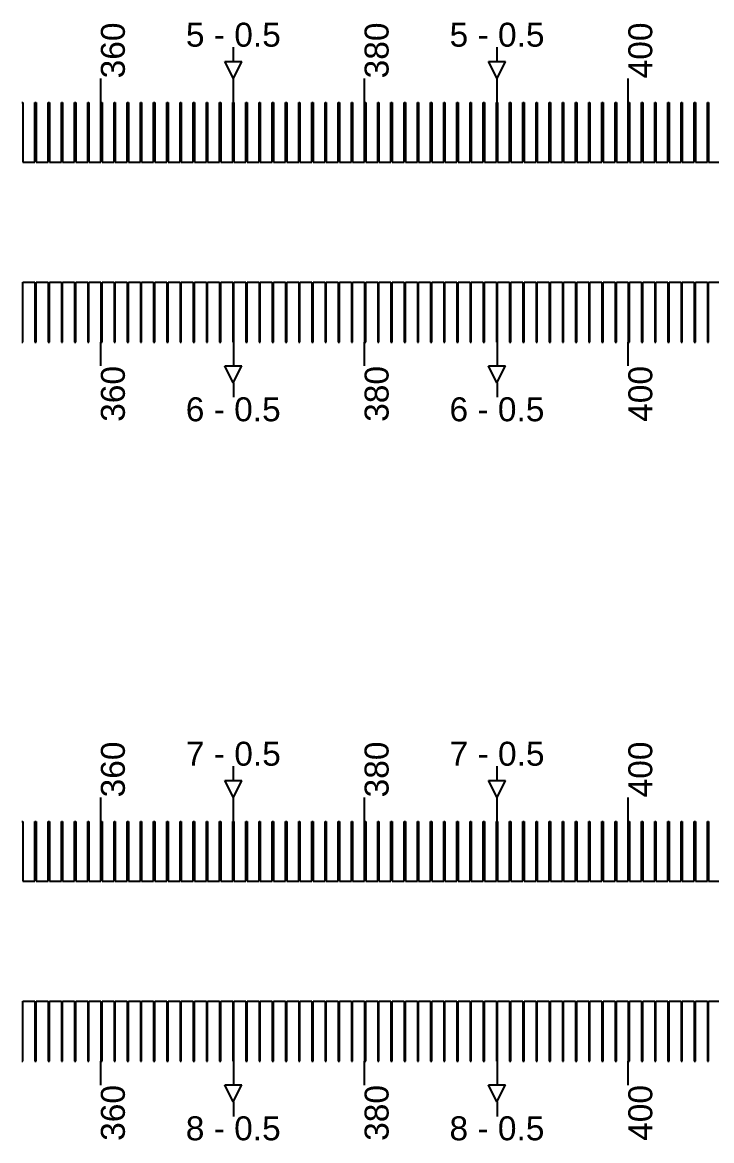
# Model space of a CAD drawing. Extents: x -119394 to 128420, y 74496 to 185496.
# Drawn here: x 42927.5 to 43215, y 112262.7 to 112729.2 of the extents above; entities that cross this region are included whole.
import ezdxf

# ---------------------------------------------------------------- set-up
doc = ezdxf.new("R2010")
doc.units = 13
doc.layers.add('CL - Label-1', color=120, linetype='Continuous')
doc.layers.add('CL - Label-2', color=132, linetype='Continuous')
doc.layers.add('CL - Sub-Micro', color=7, linetype='Continuous', true_color=0x47d1ff)
doc.styles.get("Standard").update_dxf_attribs({"font": 'arial.ttf'})

msp = doc.modelspace()

# ---------------------------------------------------------------- linework, layer by layer
for p, q in [((43015.54, 112712.94), (43015.54, 112718.94)), ((43125.54, 112712.94), (43125.54, 112718.94)), ((42960.29, 112695.86), (42960.29, 112705.86)), ((43015.54, 112695.86), (43015.54, 112705.86)), ((43070.29, 112695.86), (43070.29, 112705.86)), ((43125.54, 112695.86), (43125.54, 112705.86)), ((43180.29, 112695.86), (43180.29, 112705.86)), ((42960.29, 112585.86), (42960.29, 112595.86)), ((43015.54, 112595.86), (43015.54, 112585.86)), ((43070.29, 112585.86), (43070.29, 112595.86)), ((43125.54, 112595.86), (43125.54, 112585.86)), ((43180.29, 112585.86), (43180.29, 112595.86)), ((43015.54, 112578.79), (43015.54, 112572.79)), ((43125.54, 112578.79), (43125.54, 112572.79)), ((43015.54, 112412.94), (43015.54, 112418.94)), ((43125.54, 112412.94), (43125.54, 112418.94)), ((42960.29, 112395.86), (42960.29, 112405.86)), ((43015.54, 112395.86), (43015.54, 112405.86)), ((43070.29, 112395.86), (43070.29, 112405.86)), ((43125.54, 112395.86), (43125.54, 112405.86)), ((43180.29, 112395.86), (43180.29, 112405.86)), ((42960.29, 112285.86), (42960.29, 112295.86)), ((43015.54, 112295.86), (43015.54, 112285.86)), ((43070.29, 112285.86), (43070.29, 112295.86)), ((43125.54, 112295.86), (43125.54, 112285.86)), ((43180.29, 112285.86), (43180.29, 112295.86)), ((43015.54, 112278.79), (43015.54, 112272.79)), ((43125.54, 112278.79), (43125.54, 112272.79))]:
    msp.add_line(p, q)
at = {"layer": 'CL - Label-2'}
for p, q in [((43015.54, 112705.86), (43012, 112712.96)), ((43012, 112712.96), (43019.07, 112712.96)), ((43015.54, 112705.86), (43019.07, 112712.96)), ((43125.54, 112705.86), (43122, 112712.96)), ((43122, 112712.96), (43129.07, 112712.96)), ((43125.54, 112705.86), (43129.07, 112712.96)), ((43015.49, 112578.79), (43011.95, 112585.89)), ((43011.95, 112585.89), (43019.02, 112585.89)), ((43015.49, 112578.79), (43019.02, 112585.89)), ((43125.49, 112578.79), (43121.95, 112585.89)), ((43121.95, 112585.89), (43129.02, 112585.89)), ((43125.49, 112578.79), (43129.02, 112585.89)), ((43015.54, 112405.86), (43012, 112412.96)), ((43012, 112412.96), (43019.07, 112412.96)), ((43015.54, 112405.86), (43019.07, 112412.96)), ((43125.54, 112405.86), (43122, 112412.96)), ((43122, 112412.96), (43129.07, 112412.96)), ((43125.54, 112405.86), (43129.07, 112412.96)), ((43015.49, 112278.79), (43011.95, 112285.89)), ((43011.95, 112285.89), (43019.02, 112285.89)), ((43015.49, 112278.79), (43019.02, 112285.89)), ((43125.49, 112278.79), (43121.95, 112285.89)), ((43121.95, 112285.89), (43129.02, 112285.89)), ((43125.49, 112278.79), (43129.02, 112285.89))]:
    msp.add_line(p, q, dxfattribs=at)
at = {"layer": 'CL - Sub-Micro'}
for p, q in [((42927.29, 112695.86), (42927.79, 112695.86)), ((42927.79, 112695.86), (42927.79, 112670.86)), ((42932.79, 112670.86), (42932.79, 112695.86)), ((42932.79, 112695.86), (42933.29, 112695.86)), ((42933.29, 112695.86), (42933.29, 112670.86)), ((42938.29, 112670.86), (42938.29, 112695.86)), ((42938.29, 112695.86), (42938.79, 112695.86)), ((42938.79, 112695.86), (42938.79, 112670.86)), ((42943.79, 112670.86), (42943.79, 112695.86)), ((42943.79, 112695.86), (42944.29, 112695.86)), ((42944.29, 112695.86), (42944.29, 112670.86)), ((42949.29, 112670.86), (42949.29, 112695.86)), ((42949.29, 112695.86), (42949.79, 112695.86)), ((42949.79, 112695.86), (42949.79, 112670.86)), ((42954.79, 112670.86), (42954.79, 112695.86)), ((42954.79, 112695.86), (42955.29, 112695.86)), ((42955.29, 112695.86), (42955.29, 112670.86)), ((42960.29, 112670.86), (42960.29, 112695.86)), ((42960.29, 112695.86), (42960.79, 112695.86)), ((42960.79, 112695.86), (42960.79, 112670.86)), ((42965.79, 112670.86), (42965.79, 112695.86)), ((42965.79, 112695.86), (42966.29, 112695.86)), ((42966.29, 112695.86), (42966.29, 112670.86)), ((42971.29, 112670.86), (42971.29, 112695.86)), ((42971.29, 112695.86), (42971.79, 112695.86)), ((42971.79, 112695.86), (42971.79, 112670.86)), ((42976.79, 112670.86), (42976.79, 112695.86)), ((42976.79, 112695.86), (42977.29, 112695.86)), ((42977.29, 112695.86), (42977.29, 112670.86)), ((42982.29, 112670.86), (42982.29, 112695.86)), ((42982.29, 112695.86), (42982.79, 112695.86)), ((42982.79, 112695.86), (42982.79, 112670.86)), ((42987.79, 112670.86), (42987.79, 112695.86)), ((42987.79, 112695.86), (42988.29, 112695.86)), ((42988.29, 112695.86), (42988.29, 112670.86)), ((42993.29, 112670.86), (42993.29, 112695.86)), ((42993.29, 112695.86), (42993.79, 112695.86)), ((42993.79, 112695.86), (42993.79, 112670.86)), ((42998.79, 112670.86), (42998.79, 112695.86)), ((42998.79, 112695.86), (42999.29, 112695.86)), ((42999.29, 112695.86), (42999.29, 112670.86)), ((43004.29, 112670.86), (43004.29, 112695.86)), ((43004.29, 112695.86), (43004.79, 112695.86)), ((43004.79, 112695.86), (43004.79, 112670.86)), ((43009.79, 112670.86), (43009.79, 112695.86)), ((43009.79, 112695.86), (43010.29, 112695.86)), ((43010.29, 112695.86), (43010.29, 112670.86)), ((43015.29, 112670.86), (43015.29, 112695.86)), ((43015.29, 112695.86), (43015.79, 112695.86)), ((43015.79, 112695.86), (43015.79, 112670.86)), ((43020.79, 112670.86), (43020.79, 112695.86)), ((43020.79, 112695.86), (43021.29, 112695.86)), ((43021.29, 112695.86), (43021.29, 112670.86)), ((43026.29, 112670.86), (43026.29, 112695.86)), ((43026.29, 112695.86), (43026.79, 112695.86)), ((43026.79, 112695.86), (43026.79, 112670.86)), ((43031.79, 112670.86), (43031.79, 112695.86)), ((43031.79, 112695.86), (43032.29, 112695.86)), ((43032.29, 112695.86), (43032.29, 112670.86)), ((43037.29, 112670.86), (43037.29, 112695.86)), ((43037.29, 112695.86), (43037.79, 112695.86)), ((43037.79, 112695.86), (43037.79, 112670.86)), ((43042.79, 112670.86), (43042.79, 112695.86)), ((43042.79, 112695.86), (43043.29, 112695.86)), ((43043.29, 112695.86), (43043.29, 112670.86)), ((43048.29, 112670.86), (43048.29, 112695.86)), ((43048.29, 112695.86), (43048.79, 112695.86)), ((43048.79, 112695.86), (43048.79, 112670.86)), ((43053.79, 112670.86), (43053.79, 112695.86)), ((43053.79, 112695.86), (43054.29, 112695.86)), ((43054.29, 112695.86), (43054.29, 112670.86)), ((43059.29, 112670.86), (43059.29, 112695.86)), ((43059.29, 112695.86), (43059.79, 112695.86)), ((43059.79, 112695.86), (43059.79, 112670.86)), ((43064.79, 112670.86), (43064.79, 112695.86)), ((43064.79, 112695.86), (43065.29, 112695.86)), ((43065.29, 112695.86), (43065.29, 112670.86)), ((43070.29, 112670.86), (43070.29, 112695.86)), ((43070.29, 112695.86), (43070.79, 112695.86)), ((43070.79, 112695.86), (43070.79, 112670.86)), ((43075.79, 112670.86), (43075.79, 112695.86)), ((43075.79, 112695.86), (43076.29, 112695.86)), ((43076.29, 112695.86), (43076.29, 112670.86)), ((43081.29, 112670.86), (43081.29, 112695.86)), ((43081.29, 112695.86), (43081.79, 112695.86)), ((43081.79, 112695.86), (43081.79, 112670.86)), ((43086.79, 112670.86), (43086.79, 112695.86)), ((43086.79, 112695.86), (43087.29, 112695.86)), ((43087.29, 112695.86), (43087.29, 112670.86)), ((43092.29, 112670.86), (43092.29, 112695.86)), ((43092.29, 112695.86), (43092.79, 112695.86)), ((43092.79, 112695.86), (43092.79, 112670.86)), ((43097.79, 112670.86), (43097.79, 112695.86)), ((43097.79, 112695.86), (43098.29, 112695.86)), ((43098.29, 112695.86), (43098.29, 112670.86)), ((43103.29, 112670.86), (43103.29, 112695.86)), ((43103.29, 112695.86), (43103.79, 112695.86)), ((43103.79, 112695.86), (43103.79, 112670.86)), ((43108.79, 112670.86), (43108.79, 112695.86)), ((43108.79, 112695.86), (43109.29, 112695.86)), ((43109.29, 112695.86), (43109.29, 112670.86)), ((43114.29, 112670.86), (43114.29, 112695.86)), ((43114.29, 112695.86), (43114.79, 112695.86)), ((43114.79, 112695.86), (43114.79, 112670.86)), ((43119.79, 112670.86), (43119.79, 112695.86)), ((43119.79, 112695.86), (43120.29, 112695.86)), ((43120.29, 112695.86), (43120.29, 112670.86)), ((43125.29, 112670.86), (43125.29, 112695.86)), ((43125.29, 112695.86), (43125.79, 112695.86)), ((43125.79, 112695.86), (43125.79, 112670.86)), ((43130.79, 112670.86), (43130.79, 112695.86)), ((43130.79, 112695.86), (43131.29, 112695.86)), ((43131.29, 112695.86), (43131.29, 112670.86)), ((43136.29, 112670.86), (43136.29, 112695.86)), ((43136.29, 112695.86), (43136.79, 112695.86)), ((43136.79, 112695.86), (43136.79, 112670.86)), ((43141.79, 112670.86), (43141.79, 112695.86)), ((43141.79, 112695.86), (43142.29, 112695.86)), ((43142.29, 112695.86), (43142.29, 112670.86)), ((43147.29, 112670.86), (43147.29, 112695.86)), ((43147.29, 112695.86), (43147.79, 112695.86)), ((43147.79, 112695.86), (43147.79, 112670.86)), ((43152.79, 112670.86), (43152.79, 112695.86)), ((43152.79, 112695.86), (43153.29, 112695.86)), ((43153.29, 112695.86), (43153.29, 112670.86)), ((43158.29, 112670.86), (43158.29, 112695.86)), ((43158.29, 112695.86), (43158.79, 112695.86)), ((43158.79, 112695.86), (43158.79, 112670.86)), ((43163.79, 112670.86), (43163.79, 112695.86)), ((43163.79, 112695.86), (43164.29, 112695.86)), ((43164.29, 112695.86), (43164.29, 112670.86)), ((43169.29, 112670.86), (43169.29, 112695.86)), ((43169.29, 112695.86), (43169.79, 112695.86)), ((43169.79, 112695.86), (43169.79, 112670.86)), ((43174.79, 112670.86), (43174.79, 112695.86)), ((43174.79, 112695.86), (43175.29, 112695.86)), ((43175.29, 112695.86), (43175.29, 112670.86)), ((43180.29, 112670.86), (43180.29, 112695.86)), ((43180.29, 112695.86), (43180.79, 112695.86)), ((43180.79, 112695.86), (43180.79, 112670.86)), ((43185.79, 112670.86), (43185.79, 112695.86)), ((43185.79, 112695.86), (43186.29, 112695.86)), ((43186.29, 112695.86), (43186.29, 112670.86)), ((43191.29, 112670.86), (43191.29, 112695.86)), ((43191.29, 112695.86), (43191.79, 112695.86)), ((43191.79, 112695.86), (43191.79, 112670.86)), ((43196.79, 112670.86), (43196.79, 112695.86)), ((43196.79, 112695.86), (43197.29, 112695.86)), ((43197.29, 112695.86), (43197.29, 112670.86)), ((43202.29, 112670.86), (43202.29, 112695.86)), ((43202.29, 112695.86), (43202.79, 112695.86)), ((43202.79, 112695.86), (43202.79, 112670.86)), ((43207.79, 112670.86), (43207.79, 112695.86)), ((43207.79, 112695.86), (43208.29, 112695.86)), ((43208.29, 112695.86), (43208.29, 112670.86)), ((43213.29, 112670.86), (43213.29, 112695.86)), ((43213.29, 112695.86), (43213.79, 112695.86)), ((43213.79, 112695.86), (43213.79, 112670.86)), ((42927.79, 112670.86), (42932.79, 112670.86)), ((42933.29, 112670.86), (42938.29, 112670.86)), ((42938.79, 112670.86), (42943.79, 112670.86)), ((42944.29, 112670.86), (42949.29, 112670.86)), ((42949.79, 112670.86), (42954.79, 112670.86)), ((42955.29, 112670.86), (42960.29, 112670.86)), ((42960.79, 112670.86), (42965.79, 112670.86)), ((42966.29, 112670.86), (42971.29, 112670.86)), ((42971.79, 112670.86), (42976.79, 112670.86)), ((42977.29, 112670.86), (42982.29, 112670.86)), ((42982.79, 112670.86), (42987.79, 112670.86)), ((42988.29, 112670.86), (42993.29, 112670.86)), ((42993.79, 112670.86), (42998.79, 112670.86)), ((42999.29, 112670.86), (43004.29, 112670.86)), ((43004.79, 112670.86), (43009.79, 112670.86)), ((43010.29, 112670.86), (43015.29, 112670.86)), ((43015.79, 112670.86), (43020.79, 112670.86)), ((43021.29, 112670.86), (43026.29, 112670.86)), ((43026.79, 112670.86), (43031.79, 112670.86)), ((43032.29, 112670.86), (43037.29, 112670.86)), ((43037.79, 112670.86), (43042.79, 112670.86)), ((43043.29, 112670.86), (43048.29, 112670.86)), ((43048.79, 112670.86), (43053.79, 112670.86)), ((43054.29, 112670.86), (43059.29, 112670.86)), ((43059.79, 112670.86), (43064.79, 112670.86)), ((43065.29, 112670.86), (43070.29, 112670.86)), ((43070.79, 112670.86), (43075.79, 112670.86)), ((43076.29, 112670.86), (43081.29, 112670.86)), ((43081.79, 112670.86), (43086.79, 112670.86)), ((43087.29, 112670.86), (43092.29, 112670.86)), ((43092.79, 112670.86), (43097.79, 112670.86)), ((43098.29, 112670.86), (43103.29, 112670.86)), ((43103.79, 112670.86), (43108.79, 112670.86)), ((43109.29, 112670.86), (43114.29, 112670.86)), ((43114.79, 112670.86), (43119.79, 112670.86)), ((43120.29, 112670.86), (43125.29, 112670.86)), ((43125.79, 112670.86), (43130.79, 112670.86)), ((43131.29, 112670.86), (43136.29, 112670.86)), ((43136.79, 112670.86), (43141.79, 112670.86)), ((43142.29, 112670.86), (43147.29, 112670.86)), ((43147.79, 112670.86), (43152.79, 112670.86)), ((43153.29, 112670.86), (43158.29, 112670.86)), ((43158.79, 112670.86), (43163.79, 112670.86)), ((43164.29, 112670.86), (43169.29, 112670.86)), ((43169.79, 112670.86), (43174.79, 112670.86)), ((43175.29, 112670.86), (43180.29, 112670.86)), ((43180.79, 112670.86), (43185.79, 112670.86)), ((43186.29, 112670.86), (43191.29, 112670.86)), ((43191.79, 112670.86), (43196.79, 112670.86)), ((43197.29, 112670.86), (43202.29, 112670.86)), ((43202.79, 112670.86), (43207.79, 112670.86)), ((43208.29, 112670.86), (43213.29, 112670.86)), ((43213.79, 112670.86), (43218.79, 112670.86)), ((42927.79, 112595.86), (42927.79, 112620.86)), ((42927.79, 112620.86), (42932.79, 112620.86)), ((42932.79, 112620.86), (42932.79, 112595.86)), ((42933.29, 112595.86), (42933.29, 112620.86)), ((42933.29, 112620.86), (42938.29, 112620.86)), ((42938.29, 112620.86), (42938.29, 112595.86)), ((42938.79, 112595.86), (42938.79, 112620.86)), ((42938.79, 112620.86), (42943.79, 112620.86)), ((42943.79, 112620.86), (42943.79, 112595.86)), ((42944.29, 112595.86), (42944.29, 112620.86)), ((42944.29, 112620.86), (42949.29, 112620.86)), ((42949.29, 112620.86), (42949.29, 112595.86)), ((42949.79, 112595.86), (42949.79, 112620.86)), ((42949.79, 112620.86), (42954.79, 112620.86)), ((42954.79, 112620.86), (42954.79, 112595.86)), ((42955.29, 112595.86), (42955.29, 112620.86)), ((42955.29, 112620.86), (42960.29, 112620.86)), ((42960.29, 112620.86), (42960.29, 112595.86)), ((42960.79, 112595.86), (42960.79, 112620.86)), ((42960.79, 112620.86), (42965.79, 112620.86)), ((42965.79, 112620.86), (42965.79, 112595.86)), ((42966.29, 112595.86), (42966.29, 112620.86)), ((42966.29, 112620.86), (42971.29, 112620.86)), ((42971.29, 112620.86), (42971.29, 112595.86)), ((42971.79, 112595.86), (42971.79, 112620.86)), ((42971.79, 112620.86), (42976.79, 112620.86)), ((42976.79, 112620.86), (42976.79, 112595.86)), ((42977.29, 112595.86), (42977.29, 112620.86)), ((42977.29, 112620.86), (42982.29, 112620.86)), ((42982.29, 112620.86), (42982.29, 112595.86)), ((42982.79, 112595.86), (42982.79, 112620.86)), ((42982.79, 112620.86), (42987.79, 112620.86)), ((42987.79, 112620.86), (42987.79, 112595.86)), ((42988.29, 112595.86), (42988.29, 112620.86)), ((42988.29, 112620.86), (42993.29, 112620.86)), ((42993.29, 112620.86), (42993.29, 112595.86)), ((42993.79, 112595.86), (42993.79, 112620.86)), ((42993.79, 112620.86), (42998.79, 112620.86)), ((42998.79, 112620.86), (42998.79, 112595.86)), ((42999.29, 112595.86), (42999.29, 112620.86)), ((42999.29, 112620.86), (43004.29, 112620.86)), ((43004.29, 112620.86), (43004.29, 112595.86)), ((43004.79, 112595.86), (43004.79, 112620.86)), ((43004.79, 112620.86), (43009.79, 112620.86)), ((43009.79, 112620.86), (43009.79, 112595.86)), ((43010.29, 112595.86), (43010.29, 112620.86)), ((43010.29, 112620.86), (43015.29, 112620.86)), ((43015.29, 112620.86), (43015.29, 112595.86)), ((43015.79, 112595.86), (43015.79, 112620.86)), ((43015.79, 112620.86), (43020.79, 112620.86)), ((43020.79, 112620.86), (43020.79, 112595.86)), ((43021.29, 112595.86), (43021.29, 112620.86)), ((43021.29, 112620.86), (43026.29, 112620.86)), ((43026.29, 112620.86), (43026.29, 112595.86)), ((43026.79, 112595.86), (43026.79, 112620.86)), ((43026.79, 112620.86), (43031.79, 112620.86)), ((43031.79, 112620.86), (43031.79, 112595.86)), ((43032.29, 112595.86), (43032.29, 112620.86)), ((43032.29, 112620.86), (43037.29, 112620.86)), ((43037.29, 112620.86), (43037.29, 112595.86)), ((43037.79, 112595.86), (43037.79, 112620.86)), ((43037.79, 112620.86), (43042.79, 112620.86)), ((43042.79, 112620.86), (43042.79, 112595.86)), ((43043.29, 112595.86), (43043.29, 112620.86)), ((43043.29, 112620.86), (43048.29, 112620.86)), ((43048.29, 112620.86), (43048.29, 112595.86)), ((43048.79, 112595.86), (43048.79, 112620.86)), ((43048.79, 112620.86), (43053.79, 112620.86)), ((43053.79, 112620.86), (43053.79, 112595.86)), ((43054.29, 112595.86), (43054.29, 112620.86)), ((43054.29, 112620.86), (43059.29, 112620.86)), ((43059.29, 112620.86), (43059.29, 112595.86)), ((43059.79, 112595.86), (43059.79, 112620.86)), ((43059.79, 112620.86), (43064.79, 112620.86)), ((43064.79, 112620.86), (43064.79, 112595.86)), ((43065.29, 112595.86), (43065.29, 112620.86)), ((43065.29, 112620.86), (43070.29, 112620.86)), ((43070.29, 112620.86), (43070.29, 112595.86)), ((43070.79, 112595.86), (43070.79, 112620.86)), ((43070.79, 112620.86), (43075.79, 112620.86)), ((43075.79, 112620.86), (43075.79, 112595.86)), ((43076.29, 112595.86), (43076.29, 112620.86)), ((43076.29, 112620.86), (43081.29, 112620.86)), ((43081.29, 112620.86), (43081.29, 112595.86)), ((43081.79, 112595.86), (43081.79, 112620.86)), ((43081.79, 112620.86), (43086.79, 112620.86)), ((43086.79, 112620.86), (43086.79, 112595.86)), ((43087.29, 112595.86), (43087.29, 112620.86)), ((43087.29, 112620.86), (43092.29, 112620.86)), ((43092.29, 112620.86), (43092.29, 112595.86)), ((43092.79, 112595.86), (43092.79, 112620.86)), ((43092.79, 112620.86), (43097.79, 112620.86)), ((43097.79, 112620.86), (43097.79, 112595.86)), ((43098.29, 112595.86), (43098.29, 112620.86)), ((43098.29, 112620.86), (43103.29, 112620.86)), ((43103.29, 112620.86), (43103.29, 112595.86)), ((43103.79, 112595.86), (43103.79, 112620.86)), ((43103.79, 112620.86), (43108.79, 112620.86)), ((43108.79, 112620.86), (43108.79, 112595.86)), ((43109.29, 112595.86), (43109.29, 112620.86)), ((43109.29, 112620.86), (43114.29, 112620.86)), ((43114.29, 112620.86), (43114.29, 112595.86)), ((43114.79, 112595.86), (43114.79, 112620.86)), ((43114.79, 112620.86), (43119.79, 112620.86)), ((43119.79, 112620.86), (43119.79, 112595.86)), ((43120.29, 112595.86), (43120.29, 112620.86)), ((43120.29, 112620.86), (43125.29, 112620.86)), ((43125.29, 112620.86), (43125.29, 112595.86)), ((43125.79, 112595.86), (43125.79, 112620.86)), ((43125.79, 112620.86), (43130.79, 112620.86)), ((43130.79, 112620.86), (43130.79, 112595.86)), ((43131.29, 112595.86), (43131.29, 112620.86)), ((43131.29, 112620.86), (43136.29, 112620.86)), ((43136.29, 112620.86), (43136.29, 112595.86)), ((43136.79, 112595.86), (43136.79, 112620.86)), ((43136.79, 112620.86), (43141.79, 112620.86)), ((43141.79, 112620.86), (43141.79, 112595.86)), ((43142.29, 112595.86), (43142.29, 112620.86)), ((43142.29, 112620.86), (43147.29, 112620.86)), ((43147.29, 112620.86), (43147.29, 112595.86)), ((43147.79, 112595.86), (43147.79, 112620.86)), ((43147.79, 112620.86), (43152.79, 112620.86)), ((43152.79, 112620.86), (43152.79, 112595.86)), ((43153.29, 112595.86), (43153.29, 112620.86)), ((43153.29, 112620.86), (43158.29, 112620.86)), ((43158.29, 112620.86), (43158.29, 112595.86)), ((43158.79, 112595.86), (43158.79, 112620.86)), ((43158.79, 112620.86), (43163.79, 112620.86)), ((43163.79, 112620.86), (43163.79, 112595.86)), ((43164.29, 112595.86), (43164.29, 112620.86)), ((43164.29, 112620.86), (43169.29, 112620.86)), ((43169.29, 112620.86), (43169.29, 112595.86)), ((43169.79, 112595.86), (43169.79, 112620.86)), ((43169.79, 112620.86), (43174.79, 112620.86)), ((43174.79, 112620.86), (43174.79, 112595.86)), ((43175.29, 112595.86), (43175.29, 112620.86)), ((43175.29, 112620.86), (43180.29, 112620.86)), ((43180.29, 112620.86), (43180.29, 112595.86)), ((43180.79, 112595.86), (43180.79, 112620.86)), ((43180.79, 112620.86), (43185.79, 112620.86)), ((43185.79, 112620.86), (43185.79, 112595.86)), ((43186.29, 112595.86), (43186.29, 112620.86)), ((43186.29, 112620.86), (43191.29, 112620.86)), ((43191.29, 112620.86), (43191.29, 112595.86)), ((43191.79, 112595.86), (43191.79, 112620.86)), ((43191.79, 112620.86), (43196.79, 112620.86)), ((43196.79, 112620.86), (43196.79, 112595.86)), ((43197.29, 112595.86), (43197.29, 112620.86)), ((43197.29, 112620.86), (43202.29, 112620.86)), ((43202.29, 112620.86), (43202.29, 112595.86)), ((43202.79, 112595.86), (43202.79, 112620.86)), ((43202.79, 112620.86), (43207.79, 112620.86)), ((43207.79, 112620.86), (43207.79, 112595.86)), ((43208.29, 112595.86), (43208.29, 112620.86)), ((43208.29, 112620.86), (43213.29, 112620.86)), ((43213.29, 112620.86), (43213.29, 112595.86)), ((43213.79, 112595.86), (43213.79, 112620.86)), ((43213.79, 112620.86), (43218.79, 112620.86)), ((42927.29, 112595.86), (42927.79, 112595.86)), ((42932.79, 112595.86), (42933.29, 112595.86)), ((42938.29, 112595.86), (42938.79, 112595.86)), ((42943.79, 112595.86), (42944.29, 112595.86)), ((42949.29, 112595.86), (42949.79, 112595.86)), ((42954.79, 112595.86), (42955.29, 112595.86)), ((42960.29, 112595.86), (42960.79, 112595.86)), ((42965.79, 112595.86), (42966.29, 112595.86)), ((42971.29, 112595.86), (42971.79, 112595.86)), ((42976.79, 112595.86), (42977.29, 112595.86)), ((42982.29, 112595.86), (42982.79, 112595.86)), ((42987.79, 112595.86), (42988.29, 112595.86)), ((42993.29, 112595.86), (42993.79, 112595.86)), ((42998.79, 112595.86), (42999.29, 112595.86)), ((43004.29, 112595.86), (43004.79, 112595.86)), ((43009.79, 112595.86), (43010.29, 112595.86)), ((43015.29, 112595.86), (43015.79, 112595.86)), ((43020.79, 112595.86), (43021.29, 112595.86)), ((43026.29, 112595.86), (43026.79, 112595.86)), ((43031.79, 112595.86), (43032.29, 112595.86)), ((43037.29, 112595.86), (43037.79, 112595.86)), ((43042.79, 112595.86), (43043.29, 112595.86)), ((43048.29, 112595.86), (43048.79, 112595.86)), ((43053.79, 112595.86), (43054.29, 112595.86)), ((43059.29, 112595.86), (43059.79, 112595.86)), ((43064.79, 112595.86), (43065.29, 112595.86)), ((43070.29, 112595.86), (43070.79, 112595.86)), ((43075.79, 112595.86), (43076.29, 112595.86)), ((43081.29, 112595.86), (43081.79, 112595.86)), ((43086.79, 112595.86), (43087.29, 112595.86)), ((43092.29, 112595.86), (43092.79, 112595.86)), ((43097.79, 112595.86), (43098.29, 112595.86)), ((43103.29, 112595.86), (43103.79, 112595.86)), ((43108.79, 112595.86), (43109.29, 112595.86)), ((43114.29, 112595.86), (43114.79, 112595.86)), ((43119.79, 112595.86), (43120.29, 112595.86)), ((43125.29, 112595.86), (43125.79, 112595.86)), ((43130.79, 112595.86), (43131.29, 112595.86)), ((43136.29, 112595.86), (43136.79, 112595.86)), ((43141.79, 112595.86), (43142.29, 112595.86)), ((43147.29, 112595.86), (43147.79, 112595.86)), ((43152.79, 112595.86), (43153.29, 112595.86)), ((43158.29, 112595.86), (43158.79, 112595.86)), ((43163.79, 112595.86), (43164.29, 112595.86)), ((43169.29, 112595.86), (43169.79, 112595.86)), ((43174.79, 112595.86), (43175.29, 112595.86)), ((43180.29, 112595.86), (43180.79, 112595.86)), ((43185.79, 112595.86), (43186.29, 112595.86)), ((43191.29, 112595.86), (43191.79, 112595.86)), ((43196.79, 112595.86), (43197.29, 112595.86)), ((43202.29, 112595.86), (43202.79, 112595.86)), ((43207.79, 112595.86), (43208.29, 112595.86)), ((43213.29, 112595.86), (43213.79, 112595.86)), ((42927.29, 112395.86), (42927.79, 112395.86)), ((42927.79, 112395.86), (42927.79, 112370.86)), ((42932.79, 112370.86), (42932.79, 112395.86)), ((42932.79, 112395.86), (42933.29, 112395.86)), ((42933.29, 112395.86), (42933.29, 112370.86)), ((42938.29, 112370.86), (42938.29, 112395.86)), ((42938.29, 112395.86), (42938.79, 112395.86)), ((42938.79, 112395.86), (42938.79, 112370.86)), ((42943.79, 112370.86), (42943.79, 112395.86)), ((42943.79, 112395.86), (42944.29, 112395.86)), ((42944.29, 112395.86), (42944.29, 112370.86)), ((42949.29, 112370.86), (42949.29, 112395.86)), ((42949.29, 112395.86), (42949.79, 112395.86)), ((42949.79, 112395.86), (42949.79, 112370.86)), ((42954.79, 112370.86), (42954.79, 112395.86)), ((42954.79, 112395.86), (42955.29, 112395.86)), ((42955.29, 112395.86), (42955.29, 112370.86)), ((42960.29, 112370.86), (42960.29, 112395.86)), ((42960.29, 112395.86), (42960.79, 112395.86)), ((42960.79, 112395.86), (42960.79, 112370.86)), ((42965.79, 112370.86), (42965.79, 112395.86)), ((42965.79, 112395.86), (42966.29, 112395.86)), ((42966.29, 112395.86), (42966.29, 112370.86)), ((42971.29, 112370.86), (42971.29, 112395.86)), ((42971.29, 112395.86), (42971.79, 112395.86)), ((42971.79, 112395.86), (42971.79, 112370.86)), ((42976.79, 112370.86), (42976.79, 112395.86)), ((42976.79, 112395.86), (42977.29, 112395.86)), ((42977.29, 112395.86), (42977.29, 112370.86)), ((42982.29, 112370.86), (42982.29, 112395.86)), ((42982.29, 112395.86), (42982.79, 112395.86)), ((42982.79, 112395.86), (42982.79, 112370.86)), ((42987.79, 112370.86), (42987.79, 112395.86)), ((42987.79, 112395.86), (42988.29, 112395.86)), ((42988.29, 112395.86), (42988.29, 112370.86)), ((42993.29, 112370.86), (42993.29, 112395.86)), ((42993.29, 112395.86), (42993.79, 112395.86)), ((42993.79, 112395.86), (42993.79, 112370.86)), ((42998.79, 112370.86), (42998.79, 112395.86)), ((42998.79, 112395.86), (42999.29, 112395.86)), ((42999.29, 112395.86), (42999.29, 112370.86)), ((43004.29, 112370.86), (43004.29, 112395.86)), ((43004.29, 112395.86), (43004.79, 112395.86)), ((43004.79, 112395.86), (43004.79, 112370.86)), ((43009.79, 112370.86), (43009.79, 112395.86)), ((43009.79, 112395.86), (43010.29, 112395.86)), ((43010.29, 112395.86), (43010.29, 112370.86)), ((43015.29, 112370.86), (43015.29, 112395.86)), ((43015.29, 112395.86), (43015.79, 112395.86)), ((43015.79, 112395.86), (43015.79, 112370.86)), ((43020.79, 112370.86), (43020.79, 112395.86)), ((43020.79, 112395.86), (43021.29, 112395.86)), ((43021.29, 112395.86), (43021.29, 112370.86)), ((43026.29, 112370.86), (43026.29, 112395.86)), ((43026.29, 112395.86), (43026.79, 112395.86)), ((43026.79, 112395.86), (43026.79, 112370.86)), ((43031.79, 112370.86), (43031.79, 112395.86)), ((43031.79, 112395.86), (43032.29, 112395.86)), ((43032.29, 112395.86), (43032.29, 112370.86)), ((43037.29, 112370.86), (43037.29, 112395.86)), ((43037.29, 112395.86), (43037.79, 112395.86)), ((43037.79, 112395.86), (43037.79, 112370.86)), ((43042.79, 112370.86), (43042.79, 112395.86)), ((43042.79, 112395.86), (43043.29, 112395.86)), ((43043.29, 112395.86), (43043.29, 112370.86)), ((43048.29, 112370.86), (43048.29, 112395.86)), ((43048.29, 112395.86), (43048.79, 112395.86)), ((43048.79, 112395.86), (43048.79, 112370.86)), ((43053.79, 112370.86), (43053.79, 112395.86)), ((43053.79, 112395.86), (43054.29, 112395.86)), ((43054.29, 112395.86), (43054.29, 112370.86)), ((43059.29, 112370.86), (43059.29, 112395.86)), ((43059.29, 112395.86), (43059.79, 112395.86)), ((43059.79, 112395.86), (43059.79, 112370.86)), ((43064.79, 112370.86), (43064.79, 112395.86)), ((43064.79, 112395.86), (43065.29, 112395.86)), ((43065.29, 112395.86), (43065.29, 112370.86)), ((43070.29, 112370.86), (43070.29, 112395.86)), ((43070.29, 112395.86), (43070.79, 112395.86)), ((43070.79, 112395.86), (43070.79, 112370.86)), ((43075.79, 112370.86), (43075.79, 112395.86)), ((43075.79, 112395.86), (43076.29, 112395.86)), ((43076.29, 112395.86), (43076.29, 112370.86)), ((43081.29, 112370.86), (43081.29, 112395.86)), ((43081.29, 112395.86), (43081.79, 112395.86)), ((43081.79, 112395.86), (43081.79, 112370.86)), ((43086.79, 112370.86), (43086.79, 112395.86)), ((43086.79, 112395.86), (43087.29, 112395.86)), ((43087.29, 112395.86), (43087.29, 112370.86)), ((43092.29, 112370.86), (43092.29, 112395.86)), ((43092.29, 112395.86), (43092.79, 112395.86)), ((43092.79, 112395.86), (43092.79, 112370.86)), ((43097.79, 112370.86), (43097.79, 112395.86)), ((43097.79, 112395.86), (43098.29, 112395.86)), ((43098.29, 112395.86), (43098.29, 112370.86)), ((43103.29, 112370.86), (43103.29, 112395.86)), ((43103.29, 112395.86), (43103.79, 112395.86)), ((43103.79, 112395.86), (43103.79, 112370.86)), ((43108.79, 112370.86), (43108.79, 112395.86)), ((43108.79, 112395.86), (43109.29, 112395.86)), ((43109.29, 112395.86), (43109.29, 112370.86)), ((43114.29, 112370.86), (43114.29, 112395.86)), ((43114.29, 112395.86), (43114.79, 112395.86)), ((43114.79, 112395.86), (43114.79, 112370.86)), ((43119.79, 112370.86), (43119.79, 112395.86)), ((43119.79, 112395.86), (43120.29, 112395.86)), ((43120.29, 112395.86), (43120.29, 112370.86)), ((43125.29, 112370.86), (43125.29, 112395.86)), ((43125.29, 112395.86), (43125.79, 112395.86)), ((43125.79, 112395.86), (43125.79, 112370.86)), ((43130.79, 112370.86), (43130.79, 112395.86)), ((43130.79, 112395.86), (43131.29, 112395.86)), ((43131.29, 112395.86), (43131.29, 112370.86)), ((43136.29, 112370.86), (43136.29, 112395.86)), ((43136.29, 112395.86), (43136.79, 112395.86)), ((43136.79, 112395.86), (43136.79, 112370.86)), ((43141.79, 112370.86), (43141.79, 112395.86)), ((43141.79, 112395.86), (43142.29, 112395.86)), ((43142.29, 112395.86), (43142.29, 112370.86)), ((43147.29, 112370.86), (43147.29, 112395.86)), ((43147.29, 112395.86), (43147.79, 112395.86)), ((43147.79, 112395.86), (43147.79, 112370.86)), ((43152.79, 112370.86), (43152.79, 112395.86)), ((43152.79, 112395.86), (43153.29, 112395.86)), ((43153.29, 112395.86), (43153.29, 112370.86)), ((43158.29, 112370.86), (43158.29, 112395.86)), ((43158.29, 112395.86), (43158.79, 112395.86)), ((43158.79, 112395.86), (43158.79, 112370.86)), ((43163.79, 112370.86), (43163.79, 112395.86)), ((43163.79, 112395.86), (43164.29, 112395.86)), ((43164.29, 112395.86), (43164.29, 112370.86)), ((43169.29, 112370.86), (43169.29, 112395.86)), ((43169.29, 112395.86), (43169.79, 112395.86)), ((43169.79, 112395.86), (43169.79, 112370.86)), ((43174.79, 112370.86), (43174.79, 112395.86)), ((43174.79, 112395.86), (43175.29, 112395.86)), ((43175.29, 112395.86), (43175.29, 112370.86)), ((43180.29, 112370.86), (43180.29, 112395.86)), ((43180.29, 112395.86), (43180.79, 112395.86)), ((43180.79, 112395.86), (43180.79, 112370.86)), ((43185.79, 112370.86), (43185.79, 112395.86)), ((43185.79, 112395.86), (43186.29, 112395.86)), ((43186.29, 112395.86), (43186.29, 112370.86)), ((43191.29, 112370.86), (43191.29, 112395.86)), ((43191.29, 112395.86), (43191.79, 112395.86)), ((43191.79, 112395.86), (43191.79, 112370.86)), ((43196.79, 112370.86), (43196.79, 112395.86)), ((43196.79, 112395.86), (43197.29, 112395.86)), ((43197.29, 112395.86), (43197.29, 112370.86)), ((43202.29, 112370.86), (43202.29, 112395.86)), ((43202.29, 112395.86), (43202.79, 112395.86)), ((43202.79, 112395.86), (43202.79, 112370.86)), ((43207.79, 112370.86), (43207.79, 112395.86)), ((43207.79, 112395.86), (43208.29, 112395.86)), ((43208.29, 112395.86), (43208.29, 112370.86)), ((43213.29, 112370.86), (43213.29, 112395.86)), ((43213.29, 112395.86), (43213.79, 112395.86)), ((43213.79, 112395.86), (43213.79, 112370.86)), ((42927.79, 112370.86), (42932.79, 112370.86)), ((42933.29, 112370.86), (42938.29, 112370.86)), ((42938.79, 112370.86), (42943.79, 112370.86)), ((42944.29, 112370.86), (42949.29, 112370.86)), ((42949.79, 112370.86), (42954.79, 112370.86)), ((42955.29, 112370.86), (42960.29, 112370.86)), ((42960.79, 112370.86), (42965.79, 112370.86)), ((42966.29, 112370.86), (42971.29, 112370.86)), ((42971.79, 112370.86), (42976.79, 112370.86)), ((42977.29, 112370.86), (42982.29, 112370.86)), ((42982.79, 112370.86), (42987.79, 112370.86)), ((42988.29, 112370.86), (42993.29, 112370.86)), ((42993.79, 112370.86), (42998.79, 112370.86)), ((42999.29, 112370.86), (43004.29, 112370.86)), ((43004.79, 112370.86), (43009.79, 112370.86)), ((43010.29, 112370.86), (43015.29, 112370.86)), ((43015.79, 112370.86), (43020.79, 112370.86)), ((43021.29, 112370.86), (43026.29, 112370.86)), ((43026.79, 112370.86), (43031.79, 112370.86)), ((43032.29, 112370.86), (43037.29, 112370.86)), ((43037.79, 112370.86), (43042.79, 112370.86)), ((43043.29, 112370.86), (43048.29, 112370.86)), ((43048.79, 112370.86), (43053.79, 112370.86)), ((43054.29, 112370.86), (43059.29, 112370.86)), ((43059.79, 112370.86), (43064.79, 112370.86)), ((43065.29, 112370.86), (43070.29, 112370.86)), ((43070.79, 112370.86), (43075.79, 112370.86)), ((43076.29, 112370.86), (43081.29, 112370.86)), ((43081.79, 112370.86), (43086.79, 112370.86)), ((43087.29, 112370.86), (43092.29, 112370.86)), ((43092.79, 112370.86), (43097.79, 112370.86)), ((43098.29, 112370.86), (43103.29, 112370.86)), ((43103.79, 112370.86), (43108.79, 112370.86)), ((43109.29, 112370.86), (43114.29, 112370.86)), ((43114.79, 112370.86), (43119.79, 112370.86)), ((43120.29, 112370.86), (43125.29, 112370.86)), ((43125.79, 112370.86), (43130.79, 112370.86)), ((43131.29, 112370.86), (43136.29, 112370.86)), ((43136.79, 112370.86), (43141.79, 112370.86)), ((43142.29, 112370.86), (43147.29, 112370.86)), ((43147.79, 112370.86), (43152.79, 112370.86)), ((43153.29, 112370.86), (43158.29, 112370.86)), ((43158.79, 112370.86), (43163.79, 112370.86)), ((43164.29, 112370.86), (43169.29, 112370.86)), ((43169.79, 112370.86), (43174.79, 112370.86)), ((43175.29, 112370.86), (43180.29, 112370.86)), ((43180.79, 112370.86), (43185.79, 112370.86)), ((43186.29, 112370.86), (43191.29, 112370.86)), ((43191.79, 112370.86), (43196.79, 112370.86)), ((43197.29, 112370.86), (43202.29, 112370.86)), ((43202.79, 112370.86), (43207.79, 112370.86)), ((43208.29, 112370.86), (43213.29, 112370.86)), ((43213.79, 112370.86), (43218.79, 112370.86)), ((42927.79, 112295.86), (42927.79, 112320.86)), ((42927.79, 112320.86), (42932.79, 112320.86)), ((42932.79, 112320.86), (42932.79, 112295.86)), ((42933.29, 112295.86), (42933.29, 112320.86)), ((42933.29, 112320.86), (42938.29, 112320.86)), ((42938.29, 112320.86), (42938.29, 112295.86)), ((42938.79, 112295.86), (42938.79, 112320.86)), ((42938.79, 112320.86), (42943.79, 112320.86)), ((42943.79, 112320.86), (42943.79, 112295.86)), ((42944.29, 112295.86), (42944.29, 112320.86)), ((42944.29, 112320.86), (42949.29, 112320.86)), ((42949.29, 112320.86), (42949.29, 112295.86)), ((42949.79, 112295.86), (42949.79, 112320.86)), ((42949.79, 112320.86), (42954.79, 112320.86)), ((42954.79, 112320.86), (42954.79, 112295.86)), ((42955.29, 112295.86), (42955.29, 112320.86)), ((42955.29, 112320.86), (42960.29, 112320.86)), ((42960.29, 112320.86), (42960.29, 112295.86)), ((42960.79, 112295.86), (42960.79, 112320.86)), ((42960.79, 112320.86), (42965.79, 112320.86)), ((42965.79, 112320.86), (42965.79, 112295.86)), ((42966.29, 112295.86), (42966.29, 112320.86)), ((42966.29, 112320.86), (42971.29, 112320.86)), ((42971.29, 112320.86), (42971.29, 112295.86)), ((42971.79, 112295.86), (42971.79, 112320.86)), ((42971.79, 112320.86), (42976.79, 112320.86)), ((42976.79, 112320.86), (42976.79, 112295.86)), ((42977.29, 112295.86), (42977.29, 112320.86)), ((42977.29, 112320.86), (42982.29, 112320.86)), ((42982.29, 112320.86), (42982.29, 112295.86)), ((42982.79, 112295.86), (42982.79, 112320.86)), ((42982.79, 112320.86), (42987.79, 112320.86)), ((42987.79, 112320.86), (42987.79, 112295.86)), ((42988.29, 112295.86), (42988.29, 112320.86)), ((42988.29, 112320.86), (42993.29, 112320.86)), ((42993.29, 112320.86), (42993.29, 112295.86)), ((42993.79, 112295.86), (42993.79, 112320.86)), ((42993.79, 112320.86), (42998.79, 112320.86)), ((42998.79, 112320.86), (42998.79, 112295.86)), ((42999.29, 112295.86), (42999.29, 112320.86)), ((42999.29, 112320.86), (43004.29, 112320.86)), ((43004.29, 112320.86), (43004.29, 112295.86)), ((43004.79, 112295.86), (43004.79, 112320.86)), ((43004.79, 112320.86), (43009.79, 112320.86)), ((43009.79, 112320.86), (43009.79, 112295.86)), ((43010.29, 112295.86), (43010.29, 112320.86)), ((43010.29, 112320.86), (43015.29, 112320.86)), ((43015.29, 112320.86), (43015.29, 112295.86)), ((43015.79, 112295.86), (43015.79, 112320.86)), ((43015.79, 112320.86), (43020.79, 112320.86)), ((43020.79, 112320.86), (43020.79, 112295.86)), ((43021.29, 112295.86), (43021.29, 112320.86)), ((43021.29, 112320.86), (43026.29, 112320.86)), ((43026.29, 112320.86), (43026.29, 112295.86)), ((43026.79, 112295.86), (43026.79, 112320.86)), ((43026.79, 112320.86), (43031.79, 112320.86)), ((43031.79, 112320.86), (43031.79, 112295.86)), ((43032.29, 112295.86), (43032.29, 112320.86)), ((43032.29, 112320.86), (43037.29, 112320.86)), ((43037.29, 112320.86), (43037.29, 112295.86)), ((43037.79, 112295.86), (43037.79, 112320.86)), ((43037.79, 112320.86), (43042.79, 112320.86)), ((43042.79, 112320.86), (43042.79, 112295.86)), ((43043.29, 112295.86), (43043.29, 112320.86)), ((43043.29, 112320.86), (43048.29, 112320.86)), ((43048.29, 112320.86), (43048.29, 112295.86)), ((43048.79, 112295.86), (43048.79, 112320.86)), ((43048.79, 112320.86), (43053.79, 112320.86)), ((43053.79, 112320.86), (43053.79, 112295.86)), ((43054.29, 112295.86), (43054.29, 112320.86)), ((43054.29, 112320.86), (43059.29, 112320.86)), ((43059.29, 112320.86), (43059.29, 112295.86)), ((43059.79, 112295.86), (43059.79, 112320.86)), ((43059.79, 112320.86), (43064.79, 112320.86)), ((43064.79, 112320.86), (43064.79, 112295.86)), ((43065.29, 112295.86), (43065.29, 112320.86)), ((43065.29, 112320.86), (43070.29, 112320.86)), ((43070.29, 112320.86), (43070.29, 112295.86)), ((43070.79, 112295.86), (43070.79, 112320.86)), ((43070.79, 112320.86), (43075.79, 112320.86)), ((43075.79, 112320.86), (43075.79, 112295.86)), ((43076.29, 112295.86), (43076.29, 112320.86)), ((43076.29, 112320.86), (43081.29, 112320.86)), ((43081.29, 112320.86), (43081.29, 112295.86)), ((43081.79, 112295.86), (43081.79, 112320.86)), ((43081.79, 112320.86), (43086.79, 112320.86)), ((43086.79, 112320.86), (43086.79, 112295.86)), ((43087.29, 112295.86), (43087.29, 112320.86)), ((43087.29, 112320.86), (43092.29, 112320.86)), ((43092.29, 112320.86), (43092.29, 112295.86)), ((43092.79, 112295.86), (43092.79, 112320.86)), ((43092.79, 112320.86), (43097.79, 112320.86)), ((43097.79, 112320.86), (43097.79, 112295.86)), ((43098.29, 112295.86), (43098.29, 112320.86)), ((43098.29, 112320.86), (43103.29, 112320.86)), ((43103.29, 112320.86), (43103.29, 112295.86)), ((43103.79, 112295.86), (43103.79, 112320.86)), ((43103.79, 112320.86), (43108.79, 112320.86)), ((43108.79, 112320.86), (43108.79, 112295.86)), ((43109.29, 112295.86), (43109.29, 112320.86)), ((43109.29, 112320.86), (43114.29, 112320.86)), ((43114.29, 112320.86), (43114.29, 112295.86)), ((43114.79, 112295.86), (43114.79, 112320.86)), ((43114.79, 112320.86), (43119.79, 112320.86)), ((43119.79, 112320.86), (43119.79, 112295.86)), ((43120.29, 112295.86), (43120.29, 112320.86)), ((43120.29, 112320.86), (43125.29, 112320.86)), ((43125.29, 112320.86), (43125.29, 112295.86)), ((43125.79, 112295.86), (43125.79, 112320.86)), ((43125.79, 112320.86), (43130.79, 112320.86)), ((43130.79, 112320.86), (43130.79, 112295.86)), ((43131.29, 112295.86), (43131.29, 112320.86)), ((43131.29, 112320.86), (43136.29, 112320.86)), ((43136.29, 112320.86), (43136.29, 112295.86)), ((43136.79, 112295.86), (43136.79, 112320.86)), ((43136.79, 112320.86), (43141.79, 112320.86)), ((43141.79, 112320.86), (43141.79, 112295.86)), ((43142.29, 112295.86), (43142.29, 112320.86)), ((43142.29, 112320.86), (43147.29, 112320.86)), ((43147.29, 112320.86), (43147.29, 112295.86)), ((43147.79, 112295.86), (43147.79, 112320.86)), ((43147.79, 112320.86), (43152.79, 112320.86)), ((43152.79, 112320.86), (43152.79, 112295.86)), ((43153.29, 112295.86), (43153.29, 112320.86)), ((43153.29, 112320.86), (43158.29, 112320.86)), ((43158.29, 112320.86), (43158.29, 112295.86)), ((43158.79, 112295.86), (43158.79, 112320.86)), ((43158.79, 112320.86), (43163.79, 112320.86)), ((43163.79, 112320.86), (43163.79, 112295.86)), ((43164.29, 112295.86), (43164.29, 112320.86)), ((43164.29, 112320.86), (43169.29, 112320.86)), ((43169.29, 112320.86), (43169.29, 112295.86)), ((43169.79, 112295.86), (43169.79, 112320.86)), ((43169.79, 112320.86), (43174.79, 112320.86)), ((43174.79, 112320.86), (43174.79, 112295.86)), ((43175.29, 112295.86), (43175.29, 112320.86)), ((43175.29, 112320.86), (43180.29, 112320.86)), ((43180.29, 112320.86), (43180.29, 112295.86)), ((43180.79, 112295.86), (43180.79, 112320.86)), ((43180.79, 112320.86), (43185.79, 112320.86)), ((43185.79, 112320.86), (43185.79, 112295.86)), ((43186.29, 112295.86), (43186.29, 112320.86)), ((43186.29, 112320.86), (43191.29, 112320.86)), ((43191.29, 112320.86), (43191.29, 112295.86)), ((43191.79, 112295.86), (43191.79, 112320.86)), ((43191.79, 112320.86), (43196.79, 112320.86)), ((43196.79, 112320.86), (43196.79, 112295.86)), ((43197.29, 112295.86), (43197.29, 112320.86)), ((43197.29, 112320.86), (43202.29, 112320.86)), ((43202.29, 112320.86), (43202.29, 112295.86)), ((43202.79, 112295.86), (43202.79, 112320.86)), ((43202.79, 112320.86), (43207.79, 112320.86)), ((43207.79, 112320.86), (43207.79, 112295.86)), ((43208.29, 112295.86), (43208.29, 112320.86)), ((43208.29, 112320.86), (43213.29, 112320.86)), ((43213.29, 112320.86), (43213.29, 112295.86)), ((43213.79, 112295.86), (43213.79, 112320.86)), ((43213.79, 112320.86), (43218.79, 112320.86)), ((42927.29, 112295.86), (42927.79, 112295.86)), ((42932.79, 112295.86), (42933.29, 112295.86)), ((42938.29, 112295.86), (42938.79, 112295.86)), ((42943.79, 112295.86), (42944.29, 112295.86)), ((42949.29, 112295.86), (42949.79, 112295.86)), ((42954.79, 112295.86), (42955.29, 112295.86)), ((42960.29, 112295.86), (42960.79, 112295.86)), ((42965.79, 112295.86), (42966.29, 112295.86)), ((42971.29, 112295.86), (42971.79, 112295.86)), ((42976.79, 112295.86), (42977.29, 112295.86)), ((42982.29, 112295.86), (42982.79, 112295.86)), ((42987.79, 112295.86), (42988.29, 112295.86)), ((42993.29, 112295.86), (42993.79, 112295.86)), ((42998.79, 112295.86), (42999.29, 112295.86)), ((43004.29, 112295.86), (43004.79, 112295.86)), ((43009.79, 112295.86), (43010.29, 112295.86)), ((43015.29, 112295.86), (43015.79, 112295.86)), ((43020.79, 112295.86), (43021.29, 112295.86)), ((43026.29, 112295.86), (43026.79, 112295.86)), ((43031.79, 112295.86), (43032.29, 112295.86)), ((43037.29, 112295.86), (43037.79, 112295.86)), ((43042.79, 112295.86), (43043.29, 112295.86)), ((43048.29, 112295.86), (43048.79, 112295.86)), ((43053.79, 112295.86), (43054.29, 112295.86)), ((43059.29, 112295.86), (43059.79, 112295.86)), ((43064.79, 112295.86), (43065.29, 112295.86)), ((43070.29, 112295.86), (43070.79, 112295.86)), ((43075.79, 112295.86), (43076.29, 112295.86)), ((43081.29, 112295.86), (43081.79, 112295.86)), ((43086.79, 112295.86), (43087.29, 112295.86)), ((43092.29, 112295.86), (43092.79, 112295.86)), ((43097.79, 112295.86), (43098.29, 112295.86)), ((43103.29, 112295.86), (43103.79, 112295.86)), ((43108.79, 112295.86), (43109.29, 112295.86)), ((43114.29, 112295.86), (43114.79, 112295.86)), ((43119.79, 112295.86), (43120.29, 112295.86)), ((43125.29, 112295.86), (43125.79, 112295.86)), ((43130.79, 112295.86), (43131.29, 112295.86)), ((43136.29, 112295.86), (43136.79, 112295.86)), ((43141.79, 112295.86), (43142.29, 112295.86)), ((43147.29, 112295.86), (43147.79, 112295.86)), ((43152.79, 112295.86), (43153.29, 112295.86)), ((43158.29, 112295.86), (43158.79, 112295.86)), ((43163.79, 112295.86), (43164.29, 112295.86)), ((43169.29, 112295.86), (43169.79, 112295.86)), ((43174.79, 112295.86), (43175.29, 112295.86)), ((43180.29, 112295.86), (43180.79, 112295.86)), ((43185.79, 112295.86), (43186.29, 112295.86)), ((43191.29, 112295.86), (43191.79, 112295.86)), ((43196.79, 112295.86), (43197.29, 112295.86)), ((43202.29, 112295.86), (43202.79, 112295.86)), ((43207.79, 112295.86), (43208.29, 112295.86)), ((43213.29, 112295.86), (43213.79, 112295.86))]:
    msp.add_line(p, q, dxfattribs=at)

# ---------------------------------------------------------------- texts
at = {"layer": 'CL - Label-1', "char_height": 10, "rotation": 90}
for s, insert, attachment_point in [('360', (42960.29, 112705.86), 1), ('380', (43070.29, 112705.86), 1), ('400', (43180.29, 112705.86), 1), ('360', (42960.29, 112585.86), 3), ('380', (43070.29, 112585.86), 3), ('400', (43180.29, 112585.86), 3), ('360', (42960.29, 112405.86), 1), ('380', (43070.29, 112405.86), 1), ('400', (43180.29, 112405.86), 1), ('360', (42960.29, 112285.86), 3), ('380', (43070.29, 112285.86), 3), ('400', (43180.29, 112285.86), 3)]:
    msp.add_mtext_dynamic_manual_height_columns(s, width=21.565, gutter_width=12.5, heights=[8.55], dxfattribs=dict(at, insert=insert, attachment_point=attachment_point))
at = {"layer": 'CL - Label-2', "char_height": 10}
for s, insert, attachment_point in [('5 - 0.5', (43015.54, 112718.94), 8), ('5 - 0.5', (43125.54, 112718.94), 8), ('6 - 0.5', (43015.49, 112572.79), 2), ('6 - 0.5', (43125.49, 112572.79), 2), ('7 - 0.5', (43015.54, 112418.94), 8), ('7 - 0.5', (43125.54, 112418.94), 8), ('8 - 0.5', (43015.49, 112272.79), 2), ('8 - 0.5', (43125.49, 112272.79), 2)]:
    msp.add_mtext_dynamic_manual_height_columns(s, width=52.3045, gutter_width=12.5, heights=[18.11], dxfattribs=dict(at, insert=insert, attachment_point=attachment_point))

doc.saveas('drawing.dxf')
